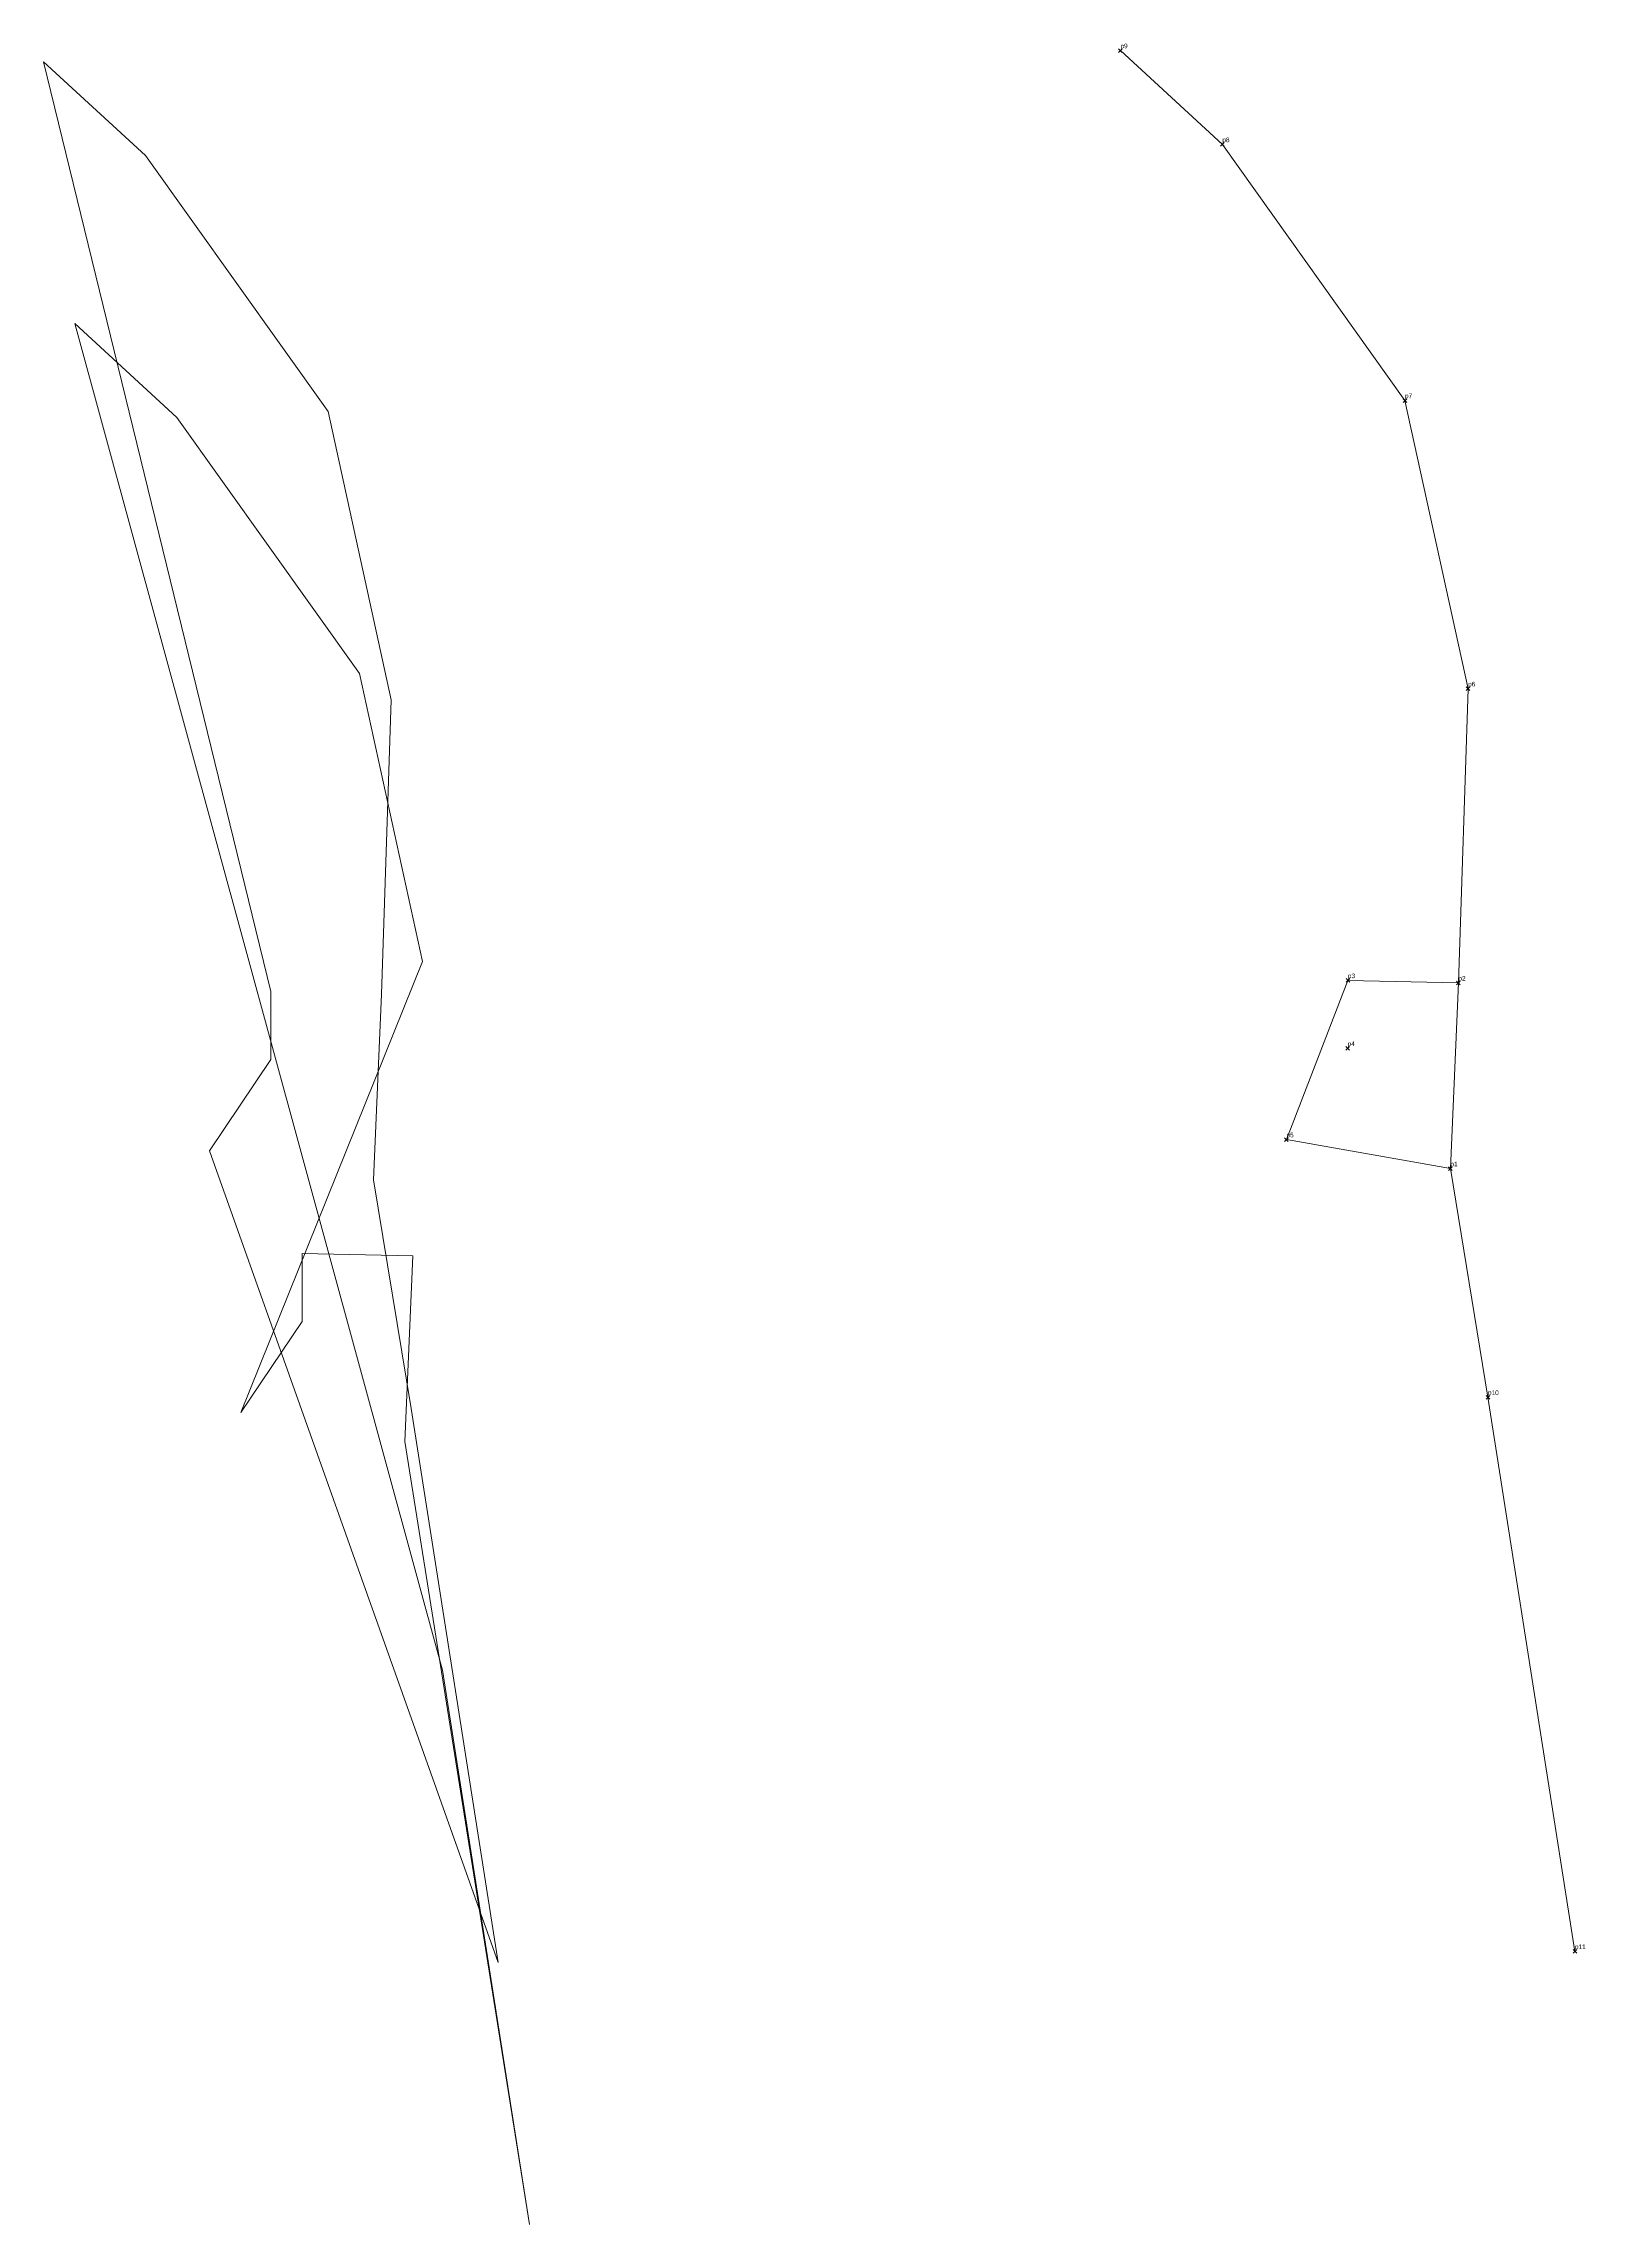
# Model space of a CAD drawing. Header units: millimetres. Extents: x 622625 to 622792, y 1245152 to 1245388.
import ezdxf

# ---------------------------------------------------------------- set-up
doc = ezdxf.new("R2010")
doc.units = ezdxf.units.MM
doc.header["$PDMODE"] = 3
doc.header["$PDSIZE"] = 0.2
doc.layers.get('0').update_dxf_attribs({"color": 1, "linetype": 'CONTINUOUS', "lineweight": 100})
doc.layers.add('Point', color=5, linetype='CONTINUOUS', lineweight=100)
doc.layers.add('Point_Name', color=1, linetype='CONTINUOUS', lineweight=100)
doc.styles.get("Standard").update_dxf_attribs({"font": 'arial.ttf', "width": 0.65})

msp = doc.modelspace()

# ---------------------------------------------------------------- linework, layer by layer
at = {"color": 6, "lineweight": 0, "elevation": -3.33}
msp.add_lwpolyline([(622674.28, 1245180.31), (622643.02, 1245268.27), (622649.67, 1245278.16), (622649.67, 1245285.53), (622625.05, 1245386.28), (622636.08, 1245376.11), (622655.87, 1245348.36), (622662.71, 1245317.14), (622661.65, 1245285.25), (622660.78, 1245265.13), (622664.86, 1245240.35), (622674.28, 1245180.31)], dxfattribs=at)
at = {"color": 3, "lineweight": 0}
for points, elevation in [([(622778.31, 1245286.45), (622779.36, 1245318.33), (622772.52, 1245349.56), (622752.74, 1245377.31), (622741.7, 1245387.48)], 7.18), ([(622664.17, 1245236.75), (622665.04, 1245256.87), (622653.06, 1245257.15), (622653.06, 1245249.78), (622646.41, 1245239.89), (622666.1, 1245288.76), (622659.26, 1245319.98), (622639.47, 1245347.73), (622628.44, 1245357.9), (622668.25, 1245211.97), (622677.67, 1245151.93), (622664.17, 1245236.75)], 10.51), ([(622777.44, 1245266.33), (622781.51, 1245241.55), (622790.93, 1245181.51)], 7.18)]:
    msp.add_lwpolyline(points, dxfattribs=dict(at, elevation=elevation))
at = {"color": 2, "lineweight": 0, "elevation": 7.18}
msp.add_lwpolyline([(622778.31, 1245286.45), (622777.44, 1245266.33), (622759.68, 1245269.47), (622766.33, 1245286.72), (622778.31, 1245286.45)], dxfattribs=at)
at = {"layer": 'Point'}
for p in [(622741.7, 1245387.48, 10.97), (622752.74, 1245377.31, 11.44), (622772.52, 1245349.56, 10.94), (622779.36, 1245318.33, 10.2), (622766.33, 1245286.72, 7.69), (622778.31, 1245286.45, 9.73), (622766.31, 1245279.36, 8.26), (622759.68, 1245269.47, 7.59), (622777.44, 1245266.33, 10.51), (622781.51, 1245241.55, 9.65), (622790.93, 1245181.51, 7.18)]:
    msp.add_point(p, dxfattribs=at)

# ---------------------------------------------------------------- texts
at = {"layer": 'Point_Name'}
for s, p in [('p9', (622741.7, 1245387.73)), ('p8', (622752.74, 1245377.56)), ('p7', (622772.52, 1245349.81)), ('p6', (622779.36, 1245318.58)), ('p3', (622766.33, 1245286.97)), ('p2', (622778.31, 1245286.7)), ('p4', (622766.31, 1245279.61)), ('p5', (622759.68, 1245269.72)), ('p1', (622777.44, 1245266.58)), ('p10', (622781.51, 1245241.8)), ('p11', (622790.93, 1245181.76))]:
    msp.add_text(s, height=0.5, dxfattribs=at).set_placement(p)

doc.saveas('drawing.dxf')
